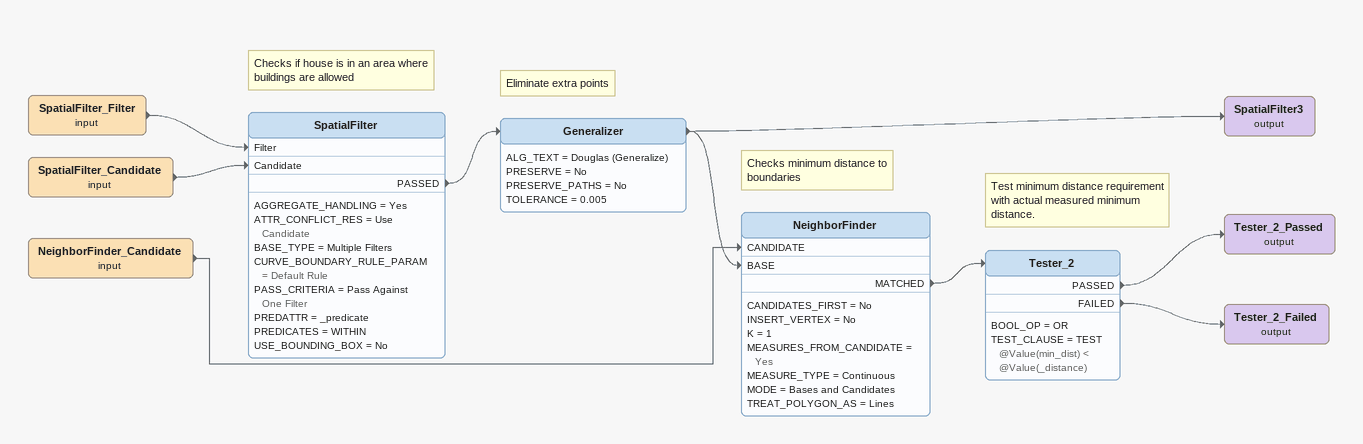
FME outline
SpatialFilter_Filter (input)
    -> SpatialFilter [Filter]
SpatialFilter_Candidate (input)
    -> SpatialFilter [Candidate]
Note: Checks if house is in an area where buildings are allowed
SpatialFilter
    AGGREGATE_HANDLING = Yes
    ATTR_CONFLICT_RES = Use Candidate
    BASE_TYPE = Multiple Filters
    CURVE_BOUNDARY_RULE_PARAM = Default Rule
    PASS_CRITERIA = Pass Against One Filter
    PREDATTR = _predicate
    PREDICATES = WITHIN
    USE_BOUNDING_BOX = No
    PASSED -> Generalizer
Note: Eliminate extra points
Generalizer
    ALG_TEXT = Douglas (Generalize)
    PRESERVE = No
    PRESERVE_PATHS = No
    TOLERANCE = 0.005
    -> NeighborFinder [BASE]
    -> SpatialFilter3 (output)
SpatialFilter3 (output)
NeighborFinder_Candidate (input)
    -> NeighborFinder [CANDIDATE]
Note: Checks minimum distance to boundaries
NeighborFinder
    CANDIDATES_FIRST = No
    INSERT_VERTEX = No
    K = 1
    MEASURES_FROM_CANDIDATE = Yes
    MEASURE_TYPE = Continuous
    MODE = Bases and Candidates
    TREAT_POLYGON_AS = Lines
    MATCHED -> Tester_2
Note: Test minimum distance requirement with actual measured minimum distance.
Tester_2
    BOOL_OP = OR
    TEST_CLAUSE = TEST @Value(min_dist) < @Value(_distance)
    PASSED -> Tester_2_Passed (output)
    FAILED -> Tester_2_Failed (output)
Tester_2_Passed (output)
Tester_2_Failed (output)
